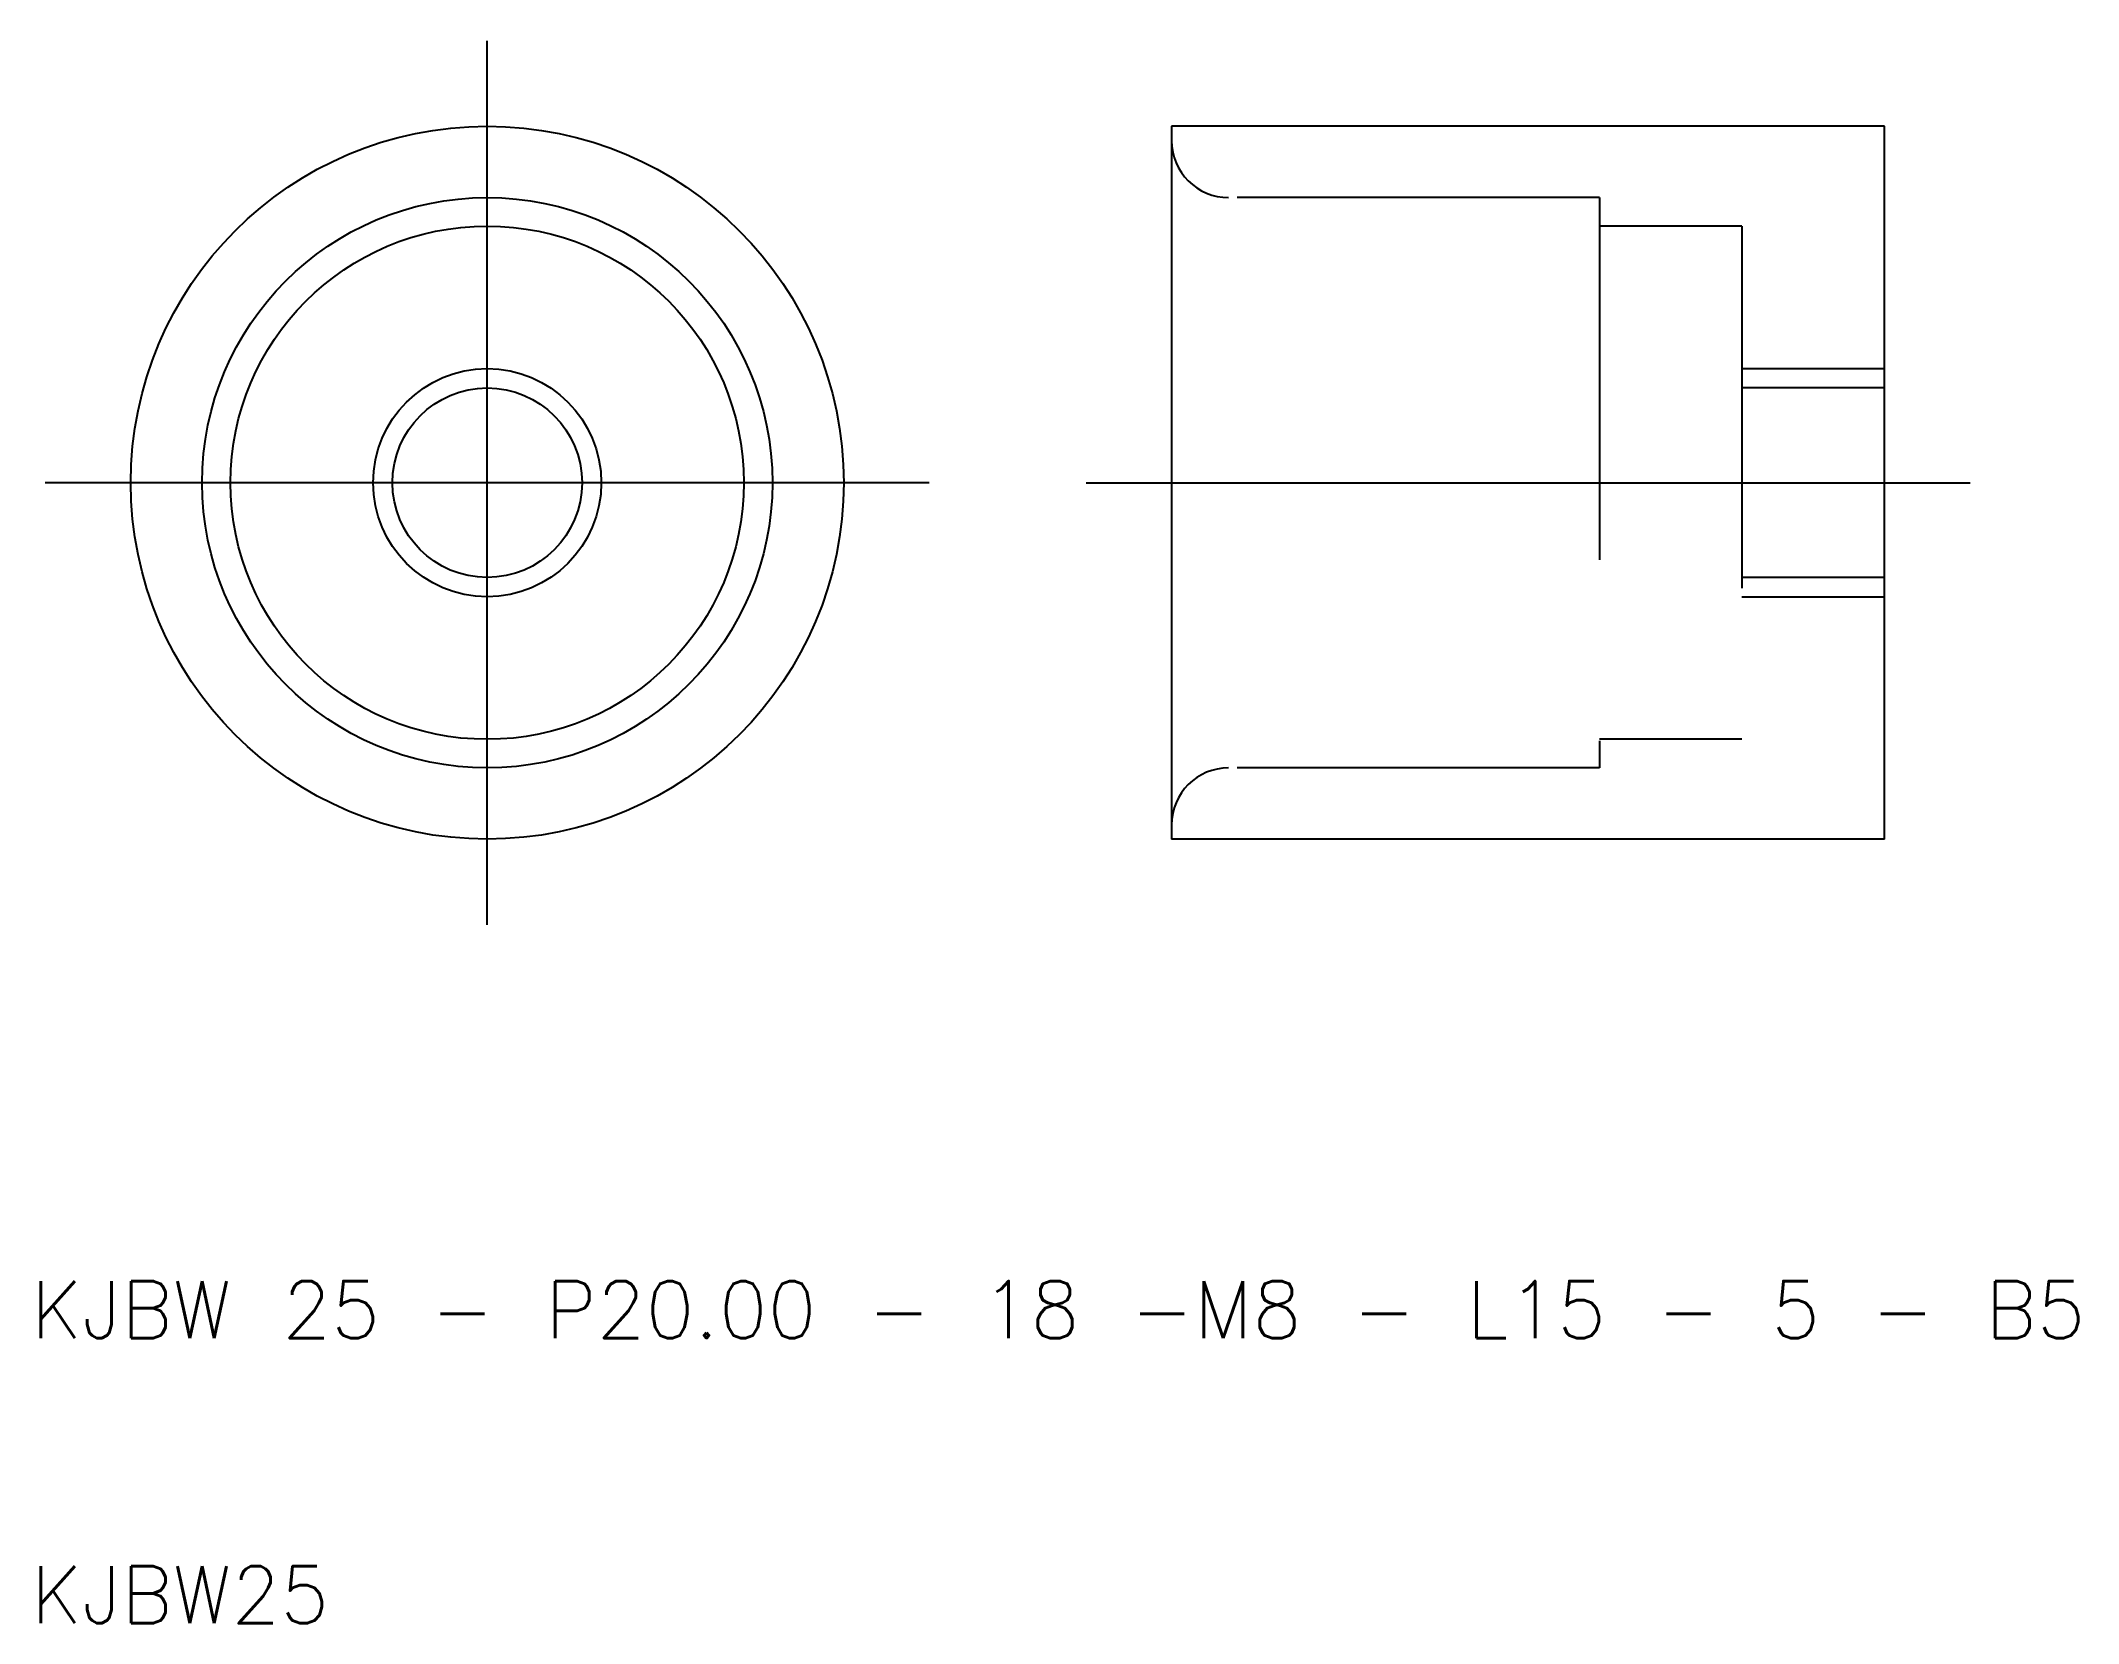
# Model space of a CAD drawing. Extents: x 0.3 to 71.8, y 0 to 55.5.
import ezdxf

# ---------------------------------------------------------------- set-up
doc = ezdxf.new("R2010")
doc.units = 0
doc.linetypes.add('CENTER', pattern=[50.8, 31.75, -6.35, 6.35, -6.35])
doc.linetypes.add('DASHED', pattern=[19.05, 12.7, -6.35])
doc.layers.get('0').update_dxf_attribs({"linetype": 'CONTINUOUS'})
doc.layers.add('CENTER', color=1, linetype='CONTINUOUS')
doc.styles.get("Standard").update_dxf_attribs({"font": 'txt.shx', "bigfont": 'bigfont.shx'})

msp = doc.modelspace()

# ---------------------------------------------------------------- linework, layer by layer
for p, q in [((65, 52.5), (40, 52.5)), ((40, 52.5), (40, 27.5)), ((65, 27.5), (65, 52.5)), ((65, 27.5), (40, 27.5))]:
    msp.add_line(p, q)
at = {"color": 3, "linetype": 'DASHED'}
for p, q in [((55, 50), (42, 50)), ((55, 50), (55, 30)), ((60, 49), (55, 49)), ((60, 49), (60, 31)), ((60, 44), (65, 44)), ((65, 43.324), (60, 43.324)), ((65, 36.677), (60, 36.677)), ((60, 36), (65, 36)), ((60, 31), (55, 31)), ((55, 30), (42, 30))]:
    msp.add_line(p, q, dxfattribs=at)
for radius in [12.5, 10, 9, 3.324]:
    msp.add_circle((16, 40), radius)
at = {"color": 3}
msp.add_circle((16, 40), 4, dxfattribs=at)
at = {"color": 3, "linetype": 'DASHED'}
for centre, start, end in [((42, 52), 180, 270), ((42, 28), 90, 180)]:
    msp.add_arc(centre, 2, start, end, dxfattribs=at)
at = {"layer": 'CENTER', "color": 1, "linetype": 'CENTER'}
for p, q in [((16, 24.5), (16, 55.5)), ((31.5, 40), (0.5, 40)), ((37, 40), (68, 40))]:
    msp.add_line(p, q, dxfattribs=at)

# ---------------------------------------------------------------- texts
for s, p in [('KJBW 25 - P20.00 - 18 -M8 - L15 - 5 - B5', (0, 10)), ('KJBW25', (0, 0))]:
    msp.add_text(s, height=2).set_placement(p)

doc.saveas('drawing.dxf')
